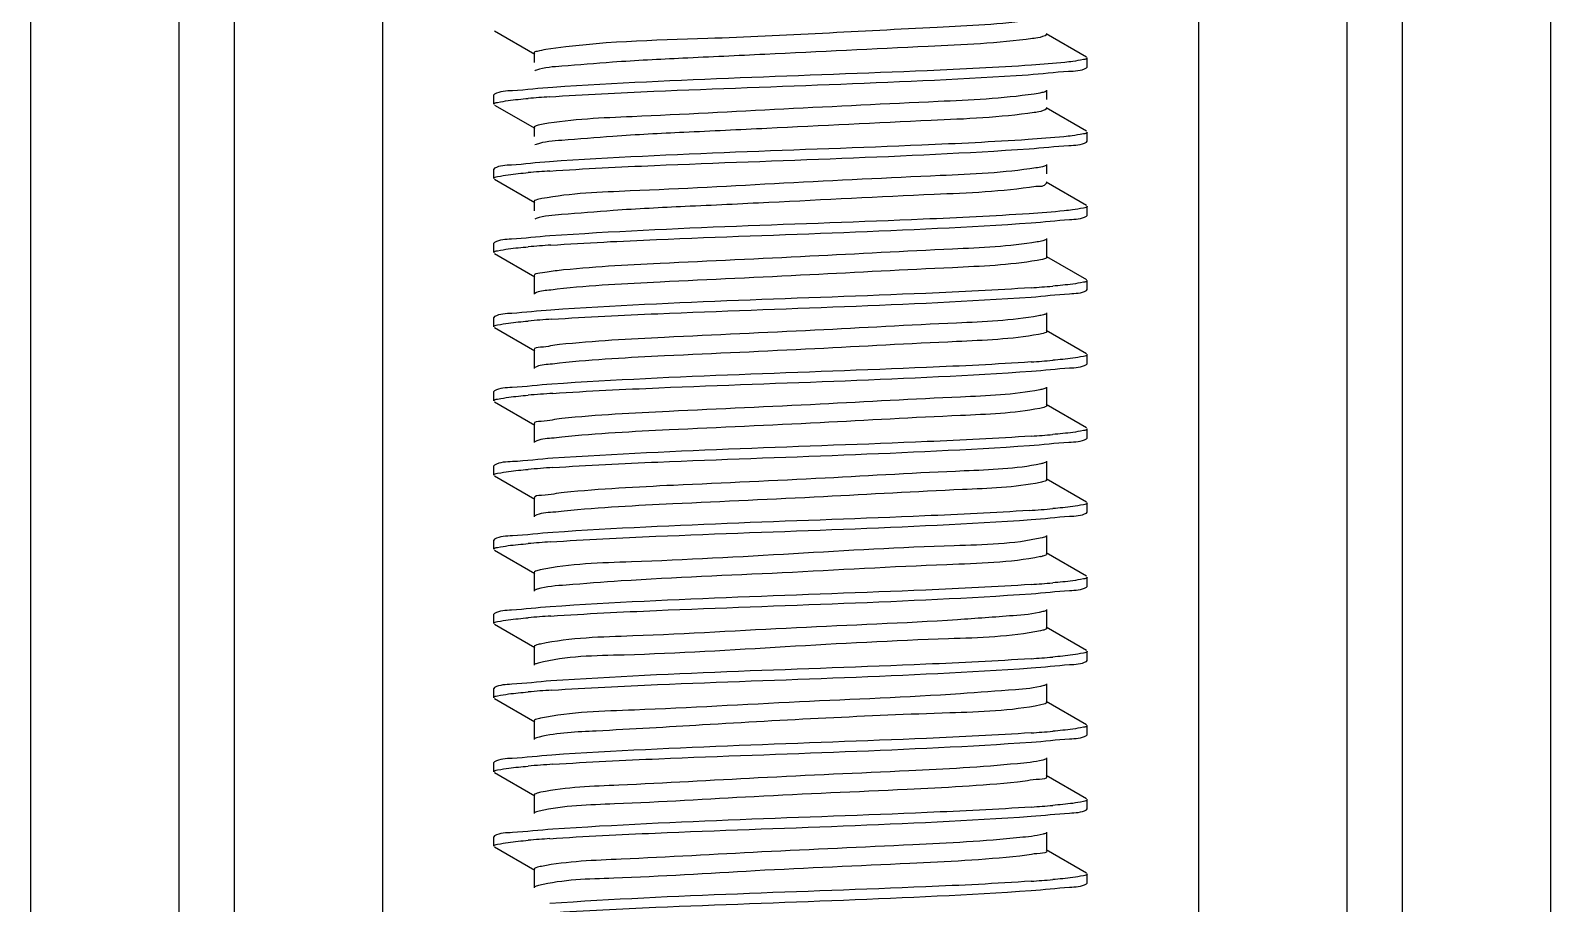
# Model space of a CAD drawing. Extents: x 1031190 to 1725648, y 733081 to 1571294.
# Drawn here: x 1139799.1 to 1140287.3, y 1212561.2 to 1212841.5 of the extents above; entities that cross this region are included whole.
import ezdxf

# ---------------------------------------------------------------- set-up
doc = ezdxf.new("R2010")
doc.units = 0
doc.header["$LTSCALE"] = 1000
doc.header["$MEASUREMENT"] = 0

msp = doc.modelspace()

# ---------------------------------------------------------------- linework, layer by layer
at = {"linetype": 'Continuous'}
for p, q in [((1139799.13, 1215988.29), (1139799.13, 1211247.26)), ((1139846.75, 1215988.29), (1139846.75, 1211247.26)), ((1139864.61, 1215988.29), (1139864.61, 1211247.26)), ((1139912.24, 1215988.29), (1139912.24, 1211247.26)), ((1140174.18, 1215988.29), (1140174.18, 1211247.26)), ((1140221.81, 1215988.29), (1140221.81, 1211247.26)), ((1140239.66, 1215988.29), (1140239.66, 1211247.26)), ((1140287.29, 1215988.29), (1140287.29, 1211247.26)), ((1139948.18, 1212841.32), (1139961.11, 1212833.84)), ((1140138.24, 1212832.92), (1140125.31, 1212840.4)), ((1139960.85, 1212834.14), (1139960.85, 1212831.17)), ((1140138.46, 1212829.68), (1140138.46, 1212832.65)), ((1140138.46, 1212829.68), (1140138.46, 1212832.65)), ((1139961.22, 1212828.55), (1139961.11, 1212828.49)), ((1139961.63, 1212828.71), (1139961.22, 1212828.55)), ((1140138.24, 1212829.42), (1140138.46, 1212829.68)), ((1139948.18, 1212821.01), (1139947.96, 1212820.75)), ((1139947.96, 1212817.77), (1139947.96, 1212820.75)), ((1139947.96, 1212817.77), (1139947.96, 1212820.75)), ((1140125.57, 1212819.27), (1140125.57, 1212822.24)), ((1139948.18, 1212817.51), (1139961.11, 1212810.03)), ((1140138.24, 1212809.1), (1140125.31, 1212816.59)), ((1139960.85, 1212810.33), (1139960.85, 1212807.35)), ((1140138.24, 1212805.6), (1140138.46, 1212805.87)), ((1140138.46, 1212805.87), (1140138.46, 1212808.84)), ((1140138.46, 1212805.87), (1140138.46, 1212808.84)), ((1139961.58, 1212804.88), (1139961.11, 1212804.68)), ((1139948.18, 1212797.2), (1139947.96, 1212796.94)), ((1139947.96, 1212793.96), (1139947.96, 1212796.94)), ((1139947.96, 1212793.96), (1139947.96, 1212796.94)), ((1140125.57, 1212795.46), (1140125.57, 1212798.42)), ((1139948.18, 1212793.7), (1139961.11, 1212786.22)), ((1140138.24, 1212785.29), (1140125.31, 1212792.77)), ((1139960.85, 1212786.52), (1139960.85, 1212783.51)), ((1139961.53, 1212781.05), (1139961.11, 1212780.87)), ((1140138.24, 1212781.79), (1140138.46, 1212782.05)), ((1140138.46, 1212782.05), (1140138.46, 1212785.03)), ((1140138.46, 1212782.05), (1140138.46, 1212785.03)), ((1139948.18, 1212773.38), (1139947.96, 1212773.12)), ((1139947.96, 1212770.15), (1139947.96, 1212773.12)), ((1139947.96, 1212770.15), (1139947.96, 1212773.12)), ((1140125.57, 1212768.66), (1140125.57, 1212774.61)), ((1139948.18, 1212769.89), (1139961.11, 1212762.4)), ((1140125.37, 1212768.92), (1140138.22, 1212761.48)), ((1139960.85, 1212762.7), (1139960.85, 1212756.75)), ((1140138.24, 1212757.98), (1140138.46, 1212758.24)), ((1140138.46, 1212758.24), (1140138.46, 1212761.22)), ((1140138.46, 1212758.24), (1140138.46, 1212761.22)), ((1139948.18, 1212749.57), (1139947.96, 1212749.31)), ((1139947.96, 1212746.33), (1139947.96, 1212749.31)), ((1139947.96, 1212746.33), (1139947.96, 1212749.31)), ((1140125.57, 1212744.85), (1140125.57, 1212750.8)), ((1139948.18, 1212746.07), (1139961.11, 1212738.59)), ((1140138.24, 1212737.66), (1140125.31, 1212745.15)), ((1139960.85, 1212738.89), (1139960.85, 1212732.94)), ((1140138.46, 1212734.43), (1140138.46, 1212737.4)), ((1140138.46, 1212734.43), (1140138.46, 1212737.4)), ((1140138.24, 1212734.17), (1140138.46, 1212734.43)), ((1139948.18, 1212725.76), (1139947.96, 1212725.5)), ((1139947.96, 1212722.52), (1139947.96, 1212725.5)), ((1139947.96, 1212722.52), (1139947.96, 1212725.5)), ((1140125.57, 1212721.03), (1140125.57, 1212726.99)), ((1139948.18, 1212722.26), (1139961.11, 1212714.78)), ((1140138.24, 1212713.85), (1140125.31, 1212721.33)), ((1139960.85, 1212715.08), (1139960.85, 1212709.13)), ((1140138.46, 1212710.61), (1140138.46, 1212713.59)), ((1140138.46, 1212710.61), (1140138.46, 1212713.59)), ((1140138.24, 1212710.35), (1140138.46, 1212710.61)), ((1140125.57, 1212697.22), (1140125.57, 1212703.17)), ((1139948.18, 1212701.95), (1139947.96, 1212701.68)), ((1139947.96, 1212698.71), (1139947.96, 1212701.68)), ((1139947.96, 1212698.71), (1139947.96, 1212701.68)), ((1139948.18, 1212698.45), (1139961.11, 1212690.97)), ((1140138.24, 1212690.04), (1140125.31, 1212697.52)), ((1139960.85, 1212691.27), (1139960.85, 1212685.31)), ((1140138.46, 1212686.8), (1140138.46, 1212689.78)), ((1140138.46, 1212686.8), (1140138.46, 1212689.78)), ((1140138.24, 1212686.54), (1140138.46, 1212686.8)), ((1140125.57, 1212673.41), (1140125.57, 1212679.36)), ((1139948.18, 1212678.13), (1139947.96, 1212677.87)), ((1139947.96, 1212674.9), (1139947.96, 1212677.87)), ((1139947.96, 1212674.9), (1139947.96, 1212677.87)), ((1139948.18, 1212674.63), (1139961.11, 1212667.15)), ((1140138.24, 1212666.23), (1140125.31, 1212673.71)), ((1139960.85, 1212667.45), (1139960.85, 1212661.5)), ((1140138.46, 1212662.99), (1140138.46, 1212665.97)), ((1140138.46, 1212662.99), (1140138.46, 1212665.97)), ((1140138.24, 1212662.73), (1140138.46, 1212662.99)), ((1139948.18, 1212654.32), (1139947.96, 1212654.06)), ((1139947.96, 1212651.08), (1139947.96, 1212654.06)), ((1139947.96, 1212651.08), (1139947.96, 1212654.06)), ((1140125.57, 1212649.59), (1140125.57, 1212655.55)), ((1139948.18, 1212650.82), (1139961.11, 1212643.34)), ((1140138.24, 1212642.41), (1140125.31, 1212649.9)), ((1140124.28, 1212648.92), (1140123.54, 1212648.75)), ((1139960.85, 1212643.64), (1139960.85, 1212637.69)), ((1140138.46, 1212639.18), (1140138.46, 1212642.15)), ((1140138.46, 1212639.18), (1140138.46, 1212642.15)), ((1140138.24, 1212638.92), (1140138.46, 1212639.18)), ((1139948.18, 1212630.51), (1139947.96, 1212630.25)), ((1139947.96, 1212627.27), (1139947.96, 1212630.25)), ((1139947.96, 1212627.27), (1139947.96, 1212630.25)), ((1140125.57, 1212625.78), (1140125.57, 1212631.73)), ((1139948.18, 1212627.01), (1139961.11, 1212619.53)), ((1140124.56, 1212625.19), (1140123.57, 1212624.94)), ((1140138.24, 1212618.6), (1140125.31, 1212626.08)), ((1139960.85, 1212619.83), (1139960.85, 1212613.87)), ((1140138.24, 1212615.1), (1140138.46, 1212615.36)), ((1140138.46, 1212615.36), (1140138.46, 1212618.34)), ((1140138.46, 1212615.36), (1140138.46, 1212618.34)), ((1139948.18, 1212606.69), (1139947.96, 1212606.43)), ((1139947.96, 1212603.46), (1139947.96, 1212606.43)), ((1139947.96, 1212603.46), (1139947.96, 1212606.43)), ((1140125.57, 1212601.97), (1140125.57, 1212607.92)), ((1139948.18, 1212603.2), (1139961.11, 1212595.71)), ((1140138.24, 1212594.79), (1140125.31, 1212602.27)), ((1139960.85, 1212596.02), (1139960.85, 1212590.06)), ((1140138.24, 1212591.29), (1140138.46, 1212591.55)), ((1140138.46, 1212591.55), (1140138.46, 1212594.53)), ((1140138.46, 1212591.55), (1140138.46, 1212594.53)), ((1139948.18, 1212582.88), (1139947.96, 1212582.62)), ((1139947.96, 1212579.64), (1139947.96, 1212582.62)), ((1139947.96, 1212579.64), (1139947.96, 1212582.62)), ((1140125.57, 1212578.16), (1140125.57, 1212584.11)), ((1139948.18, 1212579.38), (1139961.11, 1212571.9)), ((1140138.24, 1212570.97), (1140125.31, 1212578.46)), ((1139960.85, 1212572.2), (1139960.85, 1212566.25)), ((1140138.24, 1212567.48), (1140138.46, 1212567.74)), ((1140138.46, 1212567.74), (1140138.46, 1212570.71)), ((1140138.46, 1212567.74), (1140138.46, 1212570.71))]:
    msp.add_line(p, q, dxfattribs=at)
for centre, radius, start, end in [((1139993.14, 1212413.61), 407.44, 93.8464, 94.8037), ((1139993.27, 1212388.11), 409.13, 93.8351, 94.8035), ((1139993.75, 1212358.37), 415.08, 93.7926, 94.8061), ((1140093.07, 1213167.97), 410.04, 273.8292, 274.8033), ((1139994.14, 1212329.59), 420.06, 93.7603, 94.8057), ((1140093.13, 1213143.39), 409.27, 273.8342, 274.8034), ((1139994.59, 1212300.16), 425.69, 93.7255, 94.8043), ((1140093.26, 1213117.93), 407.62, 273.8451, 274.8038), ((1139994.51, 1212277.37), 424.66, 93.7318, 94.8044), ((1140092.41, 1213104.79), 418.32, 273.7704, 274.8067), ((1139993.45, 1212266.92), 411.26, 93.8184, 94.8057), ((1140119.89, 1212690.09), 17.9, 281.5616, 283.1978), ((1140093.07, 1213072.71), 410.03, 273.8292, 274.8033), ((1139993.74, 1212239.45), 414.93, 93.7936, 94.8061), ((1140093.07, 1213048.92), 410.05, 273.8291, 274.8033), ((1139994.13, 1212210.71), 419.88, 93.7615, 94.8057), ((1140093.13, 1213024.38), 409.32, 273.8339, 274.8034), ((1139994.57, 1212181.29), 425.5, 93.7266, 94.8043), ((1140093.26, 1212998.93), 407.68, 273.8448, 274.8037), ((1139993.26, 1212174.04), 408.89, 93.8354, 94.8048), ((1140093.13, 1212976.73), 409.29, 273.8341, 274.8034)]:
    msp.add_arc(centre, radius, start, end, dxfattribs=at)
for points, knots in [([(1140120.92, 1212844.77), (1140110.77, 1212843.36), (1140075.91, 1212841.81), (1140023.92, 1212838.67), (1139981.81, 1212837.93), (1139964.65, 1212835.3)], [0, 0, 0, 0, 0.196293, 0.667285, 1, 1, 1, 1]), ([(1140125.31, 1212840.4), (1140125.98, 1212840.01), (1140122.69, 1212838.92), (1140121.72, 1212838.93), (1140120.92, 1212838.82)], [0, 0, 0, 0, 0.48462, 1, 1, 1, 1]), ([(1139964.65, 1212835.3), (1139963.69, 1212835.15), (1139962.69, 1212834.9), (1139960.85, 1212834.52), (1139960.85, 1212834.14)], [0, 0, 0, 0, 0.721664, 1, 1, 1, 1]), ([(1140120.92, 1212838.82), (1140109.82, 1212837.28), (1140081.09, 1212836.06), (1140043.67, 1212834.17), (1140009.9, 1212832.57), (1139988.13, 1212831.51), (1139972.54, 1212830.13), (1139964.25, 1212829.59), (1139961.63, 1212828.71)], [0, 0, 0, 0, 0.210475, 0.53923, 0.704492, 0.84595, 0.948117, 1, 1, 1, 1]), ([(1140120.6, 1212830.3), (1140109.45, 1212829.54), (1140058.23, 1212827.06), (1140006.95, 1212825.84), (1139966.94, 1212823.18)], [0, 0, 0, 0, 0.21791, 1, 1, 1, 1]), ([(1140133.9, 1212831.48), (1140133.05, 1212831.37), (1140128.63, 1212830.87), (1140124.19, 1212830.54), (1140120.6, 1212830.3)], [0, 0, 0, 0, 0.191746, 1, 1, 1, 1]), ([(1140138.46, 1212832.65), (1140138.46, 1212832.22), (1140136.19, 1212831.94), (1140135.04, 1212831.63), (1140133.9, 1212831.48)], [0, 0, 0, 0, 0.271633, 1, 1, 1, 1]), ([(1139965.81, 1212820.13), (1139976.96, 1212820.89), (1140028.18, 1212823.36), (1140079.46, 1212824.59), (1140119.48, 1212827.24)], [0, 0, 0, 0, 0.217894, 1, 1, 1, 1]), ([(1140119.48, 1212827.24), (1140123.83, 1212827.53), (1140129.91, 1212828.38), (1140136.55, 1212828.45), (1140138.23, 1212829.42)], [0, 0, 0, 0, 0.691292, 1, 1, 1, 1]), ([(1139966.94, 1212823.18), (1139962.59, 1212822.89), (1139956.51, 1212822.05), (1139949.87, 1212821.98), (1139948.19, 1212821.01)], [0, 0, 0, 0, 0.691306, 1, 1, 1, 1]), ([(1140121.45, 1212821.03), (1140111.26, 1212819.53), (1140084.38, 1212818.36), (1140041.35, 1212816.24), (1139999.09, 1212813.95), (1139973.18, 1212812.99), (1139963.75, 1212811.34)], [0, 0, 0, 0, 0.195608, 0.509578, 0.818222, 1, 1, 1, 1]), ([(1140125.31, 1212821.94), (1140124.9, 1212821.7), (1140123.58, 1212821.39), (1140122.29, 1212821.16), (1140121.45, 1212821.03)], [0, 0, 0, 0, 0.360492, 1, 1, 1, 1]), ([(1139947.96, 1212817.77), (1139947.96, 1212818.2), (1139950.23, 1212818.49), (1139951.37, 1212818.8), (1139952.52, 1212818.95)], [0, 0, 0, 0, 0.271635, 1, 1, 1, 1]), ([(1140121.45, 1212815.08), (1140110.51, 1212813.47), (1140081.8, 1212812.32), (1140044.32, 1212810.38), (1140010.26, 1212808.77), (1139988.25, 1212807.71), (1139972.54, 1212806.3), (1139964.18, 1212805.78), (1139961.58, 1212804.88)], [0, 0, 0, 0, 0.207037, 0.536641, 0.703085, 0.845616, 0.94834, 1, 1, 1, 1]), ([(1140125.31, 1212816.59), (1140125.9, 1212816.25), (1140123.05, 1212815.16), (1140122.17, 1212815.19), (1140121.45, 1212815.08)], [0, 0, 0, 0, 0.481431, 1, 1, 1, 1]), ([(1139963.75, 1212811.34), (1139963.02, 1212811.21), (1139962.21, 1212811.02), (1139960.85, 1212810.63), (1139960.85, 1212810.33)], [0, 0, 0, 0, 0.715451, 1, 1, 1, 1]), ([(1140119.48, 1212806.41), (1140108.14, 1212805.65), (1140056.92, 1212803.2), (1140005.63, 1212802.01), (1139965.81, 1212799.29)], [0, 0, 0, 0, 0.221664, 1, 1, 1, 1]), ([(1140133.71, 1212807.64), (1140132.81, 1212807.53), (1140128.08, 1212807), (1140123.33, 1212806.66), (1140119.48, 1212806.41)], [0, 0, 0, 0, 0.191058, 1, 1, 1, 1]), ([(1140119.81, 1212803.45), (1140124.08, 1212803.74), (1140130.05, 1212804.57), (1140136.57, 1212804.65), (1140138.23, 1212805.6)], [0, 0, 0, 0, 0.690982, 1, 1, 1, 1]), ([(1140138.46, 1212808.84), (1140138.46, 1212808.4), (1140136.09, 1212808.12), (1140134.9, 1212807.79), (1140133.71, 1212807.64)], [0, 0, 0, 0, 0.270968, 1, 1, 1, 1]), ([(1139965.91, 1212796.32), (1139977.1, 1212797.09), (1140028.4, 1212799.56), (1140079.77, 1212800.77), (1140119.81, 1212803.45)], [0, 0, 0, 0, 0.218459, 1, 1, 1, 1]), ([(1139965.81, 1212799.29), (1139961.73, 1212799.02), (1139956.01, 1212798.22), (1139949.78, 1212798.11), (1139948.19, 1212797.2)], [0, 0, 0, 0, 0.690172, 1, 1, 1, 1]), ([(1140121.95, 1212797.3), (1140111.83, 1212795.71), (1140084.78, 1212794.6), (1140041.38, 1212792.44), (1139998.78, 1212790.06), (1139972.68, 1212789.21), (1139963.34, 1212787.45)], [0, 0, 0, 0, 0.193342, 0.50965, 0.820575, 1, 1, 1, 1]), ([(1140125.31, 1212798.12), (1140124.94, 1212797.91), (1140123.8, 1212797.62), (1140122.67, 1212797.41), (1140121.95, 1212797.3)], [0, 0, 0, 0, 0.365978, 1, 1, 1, 1]), ([(1139947.96, 1212793.96), (1139947.96, 1212794.39), (1139950.24, 1212794.68), (1139951.39, 1212794.99), (1139952.55, 1212795.14)], [0, 0, 0, 0, 0.271546, 1, 1, 1, 1]), ([(1140121.95, 1212791.34), (1140111.18, 1212789.65), (1140082.5, 1212788.58), (1140044.98, 1212786.59), (1140010.64, 1212784.97), (1139988.39, 1212783.92), (1139972.56, 1212782.48), (1139964.13, 1212781.98), (1139961.53, 1212781.05)], [0, 0, 0, 0, 0.203475, 0.533865, 0.701503, 0.845145, 0.948486, 1, 1, 1, 1]), ([(1140125.31, 1212792.77), (1140125.53, 1212792.65), (1140124.36, 1212790.86), (1140123.01, 1212791.51), (1140121.95, 1212791.34)], [0, 0, 0, 0, 0.189692, 1, 1, 1, 1]), ([(1139963.34, 1212787.45), (1139962.71, 1212787.33), (1139962, 1212787.17), (1139960.85, 1212786.78), (1139960.85, 1212786.52)], [0, 0, 0, 0, 0.711587, 1, 1, 1, 1]), ([(1140119.81, 1212782.62), (1140108.5, 1212781.86), (1140057.2, 1212779.4), (1140005.83, 1212778.21), (1139965.91, 1212775.49)], [0, 0, 0, 0, 0.220809, 1, 1, 1, 1]), ([(1140133.79, 1212783.84), (1140132.91, 1212783.72), (1140128.26, 1212783.21), (1140123.59, 1212782.87), (1140119.81, 1212782.62)], [0, 0, 0, 0, 0.191038, 1, 1, 1, 1]), ([(1140120.46, 1212779.68), (1140124.57, 1212779.96), (1140130.34, 1212780.76), (1140136.63, 1212780.87), (1140138.23, 1212781.79)], [0, 0, 0, 0, 0.690315, 1, 1, 1, 1]), ([(1140138.46, 1212785.03), (1140138.46, 1212784.59), (1140136.14, 1212784.31), (1140134.96, 1212783.99), (1140133.79, 1212783.84)], [0, 0, 0, 0, 0.271231, 1, 1, 1, 1]), ([(1139966.29, 1212772.54), (1139977.59, 1212773.3), (1140028.97, 1212775.77), (1140080.42, 1212776.96), (1140120.46, 1212779.68)], [0, 0, 0, 0, 0.220033, 1, 1, 1, 1]), ([(1139947.96, 1212770.15), (1139947.96, 1212770.58), (1139950.25, 1212770.87), (1139951.41, 1212771.18), (1139952.57, 1212771.33)], [0, 0, 0, 0, 0.271439, 1, 1, 1, 1]), ([(1139965.91, 1212775.49), (1139961.81, 1212775.21), (1139956.05, 1212774.41), (1139949.79, 1212774.3), (1139948.19, 1212773.38)], [0, 0, 0, 0, 0.690276, 1, 1, 1, 1]), ([(1140122.42, 1212773.56), (1140113.47, 1212772.05), (1140089.02, 1212771.03), (1140048.69, 1212768.84), (1140006.34, 1212766.91), (1139979.26, 1212765.54), (1139968.29, 1212764.33)], [0, 0, 0, 0, 0.176416, 0.473758, 0.785535, 1, 1, 1, 1]), ([(1140125.3, 1212774.31), (1140124.98, 1212774.12), (1140124.01, 1212773.86), (1140123.04, 1212773.66), (1140122.42, 1212773.56)], [0, 0, 0, 0, 0.372348, 1, 1, 1, 1]), ([(1140122.42, 1212767.61), (1140113.47, 1212766.1), (1140089.02, 1212765.08), (1140048.69, 1212762.88), (1140006.34, 1212760.96), (1139979.26, 1212759.59), (1139968.29, 1212758.38)], [0, 0, 0, 0, 0.176416, 0.473758, 0.785535, 1, 1, 1, 1]), ([(1140125.57, 1212768.66), (1140125.56, 1212768.34), (1140124.08, 1212767.95), (1140123.21, 1212767.74), (1140122.42, 1212767.61)], [0, 0, 0, 0, 0.283117, 1, 1, 1, 1]), ([(1139968.29, 1212764.33), (1139966.43, 1212764.12), (1139964.64, 1212763.58), (1139960.84, 1212763.39), (1139960.85, 1212762.7)], [0, 0, 0, 0, 0.732536, 1, 1, 1, 1]), ([(1139968.29, 1212758.38), (1139967.39, 1212758.28), (1139965.01, 1212757.92), (1139962.43, 1212757.82), (1139961.11, 1212757.05)], [0, 0, 0, 0, 0.371201, 1, 1, 1, 1]), ([(1140120.46, 1212758.85), (1140109.22, 1212758.08), (1140057.83, 1212755.61), (1140006.39, 1212754.4), (1139966.29, 1212751.7)], [0, 0, 0, 0, 0.218896, 1, 1, 1, 1]), ([(1140120.5, 1212755.87), (1140124.61, 1212756.15), (1140130.36, 1212756.95), (1140136.63, 1212757.06), (1140138.23, 1212757.98)], [0, 0, 0, 0, 0.690269, 1, 1, 1, 1]), ([(1140138.46, 1212761.22), (1140138.46, 1212760.78), (1140136.17, 1212760.5), (1140135.01, 1212760.18), (1140133.86, 1212760.03)], [0, 0, 0, 0, 0.271491, 1, 1, 1, 1]), ([(1139966.29, 1212751.7), (1139962.1, 1212751.42), (1139956.23, 1212750.6), (1139949.82, 1212750.51), (1139948.19, 1212749.57)], [0, 0, 0, 0, 0.690689, 1, 1, 1, 1]), ([(1139966.6, 1212748.74), (1139977.91, 1212749.5), (1140029.21, 1212751.96), (1140080.57, 1212753.16), (1140120.5, 1212755.87)], [0, 0, 0, 0, 0.220774, 1, 1, 1, 1]), ([(1139947.96, 1212746.33), (1139947.96, 1212746.77), (1139950.28, 1212747.05), (1139951.46, 1212747.37), (1139952.63, 1212747.53)], [0, 0, 0, 0, 0.271222, 1, 1, 1, 1]), ([(1140122.86, 1212749.82), (1140114.19, 1212748.26), (1140090.13, 1212747.32), (1140050.15, 1212745.07), (1140007.6, 1212743.18), (1139980.21, 1212741.78), (1139968.99, 1212740.59)], [0, 0, 0, 0, 0.171322, 0.466729, 0.780436, 1, 1, 1, 1]), ([(1140125.31, 1212750.5), (1140125.03, 1212750.34), (1140124.2, 1212750.09), (1140123.38, 1212749.92), (1140122.86, 1212749.82)], [0, 0, 0, 0, 0.378906, 1, 1, 1, 1]), ([(1140122.86, 1212743.87), (1140114.19, 1212742.3), (1140090.13, 1212741.37), (1140050.15, 1212739.11), (1140007.6, 1212737.22), (1139980.21, 1212735.83), (1139968.99, 1212734.64)], [0, 0, 0, 0, 0.171322, 0.466729, 0.780436, 1, 1, 1, 1]), ([(1140125.57, 1212744.85), (1140125.57, 1212744.57), (1140124.31, 1212744.17), (1140123.54, 1212743.99), (1140122.86, 1212743.87)], [0, 0, 0, 0, 0.286608, 1, 1, 1, 1]), ([(1139968.99, 1212740.59), (1139966.96, 1212740.38), (1139965.02, 1212739.77), (1139960.84, 1212739.64), (1139960.85, 1212738.89)], [0, 0, 0, 0, 0.7335, 1, 1, 1, 1]), ([(1140138.46, 1212737.4), (1140138.46, 1212736.97), (1140136.18, 1212736.69), (1140135.02, 1212736.37), (1140133.87, 1212736.22)], [0, 0, 0, 0, 0.271533, 1, 1, 1, 1]), ([(1139968.99, 1212734.64), (1139968, 1212734.53), (1139965.39, 1212734.15), (1139962.56, 1212734.08), (1139961.11, 1212733.24)], [0, 0, 0, 0, 0.373307, 1, 1, 1, 1]), ([(1140120.5, 1212735.04), (1140109.31, 1212734.28), (1140058, 1212731.8), (1140006.64, 1212730.59), (1139966.6, 1212727.91)], [0, 0, 0, 0, 0.218489, 1, 1, 1, 1]), ([(1140120.6, 1212732.07), (1140124.68, 1212732.35), (1140130.4, 1212733.14), (1140136.64, 1212733.25), (1140138.23, 1212734.17)], [0, 0, 0, 0, 0.690169, 1, 1, 1, 1]), ([(1139966.6, 1212727.91), (1139962.33, 1212727.62), (1139956.36, 1212726.8), (1139949.84, 1212726.71), (1139948.19, 1212725.76)], [0, 0, 0, 0, 0.690984, 1, 1, 1, 1]), ([(1139966.93, 1212724.95), (1139978.27, 1212725.71), (1140029.49, 1212728.16), (1140080.78, 1212729.35), (1140120.6, 1212732.07)], [0, 0, 0, 0, 0.221632, 1, 1, 1, 1]), ([(1139947.96, 1212722.52), (1139947.96, 1212722.97), (1139950.33, 1212723.24), (1139951.52, 1212723.57), (1139952.71, 1212723.72)], [0, 0, 0, 0, 0.270951, 1, 1, 1, 1]), ([(1140123.26, 1212726.09), (1140114.9, 1212724.45), (1140091.22, 1212723.62), (1140051.6, 1212721.29), (1140008.87, 1212719.44), (1139981.19, 1212718.02), (1139969.73, 1212716.86)], [0, 0, 0, 0, 0.16621, 0.459673, 0.775317, 1, 1, 1, 1]), ([(1140125.31, 1212726.68), (1140125.07, 1212726.55), (1140124.38, 1212726.33), (1140123.69, 1212726.17), (1140123.26, 1212726.09)], [0, 0, 0, 0, 0.386574, 1, 1, 1, 1]), ([(1140123.26, 1212720.13), (1140114.9, 1212718.5), (1140091.22, 1212717.67), (1140051.6, 1212715.34), (1140008.87, 1212713.48), (1139981.19, 1212712.07), (1139969.73, 1212710.9)], [0, 0, 0, 0, 0.16621, 0.459673, 0.775317, 1, 1, 1, 1]), ([(1140125.57, 1212721.03), (1140125.57, 1212720.79), (1140124.52, 1212720.4), (1140123.85, 1212720.25), (1140123.26, 1212720.13)], [0, 0, 0, 0, 0.29131, 1, 1, 1, 1]), ([(1139969.73, 1212716.86), (1139967.51, 1212716.63), (1139965.42, 1212715.96), (1139960.85, 1212715.89), (1139960.85, 1212715.08)], [0, 0, 0, 0, 0.734301, 1, 1, 1, 1]), ([(1140138.46, 1212713.59), (1140138.46, 1212713.16), (1140136.19, 1212712.87), (1140135.04, 1212712.56), (1140133.9, 1212712.41)], [0, 0, 0, 0, 0.271629, 1, 1, 1, 1]), ([(1139969.73, 1212710.9), (1139968.64, 1212710.79), (1139965.79, 1212710.38), (1139962.68, 1212710.34), (1139961.11, 1212709.43)], [0, 0, 0, 0, 0.375224, 1, 1, 1, 1]), ([(1139966.87, 1212701.14), (1139978.12, 1212701.89), (1140029.14, 1212704.33), (1140080.21, 1212705.54), (1140119.92, 1212708.21)], [0, 0, 0, 0, 0.220785, 1, 1, 1, 1]), ([(1140120.6, 1212711.23), (1140109.45, 1212710.47), (1140058.23, 1212708), (1140006.94, 1212706.78), (1139966.93, 1212704.12)], [0, 0, 0, 0, 0.217929, 1, 1, 1, 1]), ([(1140119.92, 1212708.21), (1140124.16, 1212708.49), (1140130.1, 1212709.32), (1140136.58, 1212709.41), (1140138.23, 1212710.35)], [0, 0, 0, 0, 0.690884, 1, 1, 1, 1]), ([(1139966.93, 1212704.12), (1139962.59, 1212703.83), (1139956.51, 1212702.99), (1139949.87, 1212702.91), (1139948.19, 1212701.95)], [0, 0, 0, 0, 0.691296, 1, 1, 1, 1]), ([(1140125.31, 1212702.87), (1140125.11, 1212702.76), (1140124.55, 1212702.56), (1140123.98, 1212702.42), (1140123.64, 1212702.35)], [0, 0, 0, 0, 0.395232, 1, 1, 1, 1]), ([(1139947.96, 1212698.71), (1139947.96, 1212699.15), (1139950.32, 1212699.43), (1139951.51, 1212699.76), (1139952.7, 1212699.91)], [0, 0, 0, 0, 0.270992, 1, 1, 1, 1]), ([(1140123.64, 1212702.35), (1140115.58, 1212700.63), (1140092.28, 1212699.93), (1140053.06, 1212697.52), (1140010.16, 1212695.7), (1139982.19, 1212694.27), (1139970.49, 1212693.12)], [0, 0, 0, 0, 0.161077, 0.452585, 0.770175, 1, 1, 1, 1]), ([(1139970.49, 1212693.12), (1139968.08, 1212692.88), (1139965.83, 1212692.14), (1139960.85, 1212692.14), (1139960.85, 1212691.27)], [0, 0, 0, 0, 0.734958, 1, 1, 1, 1]), ([(1140123.39, 1212696.35), (1140115.2, 1212694.7), (1140091.83, 1212693.91), (1140052.59, 1212691.56), (1140009.9, 1212689.73), (1139982.11, 1212688.3), (1139970.49, 1212687.17)], [0, 0, 0, 0, 0.163685, 0.455244, 0.771393, 1, 1, 1, 1]), ([(1140125.57, 1212697.22), (1140125.57, 1212696.99), (1140124.59, 1212696.6), (1140123.94, 1212696.46), (1140123.39, 1212696.35)], [0, 0, 0, 0, 0.292957, 1, 1, 1, 1]), ([(1140138.46, 1212689.78), (1140138.46, 1212689.34), (1140136.15, 1212689.06), (1140134.99, 1212688.74), (1140133.83, 1212688.59)], [0, 0, 0, 0, 0.271348, 1, 1, 1, 1]), ([(1139970.49, 1212687.17), (1139969.3, 1212687.05), (1139966.2, 1212686.61), (1139962.82, 1212686.61), (1139961.11, 1212685.61)], [0, 0, 0, 0, 0.376966, 1, 1, 1, 1]), ([(1139966.06, 1212677.27), (1139977.34, 1212678.04), (1140028.81, 1212680.51), (1140080.33, 1212681.71), (1140120.46, 1212684.43)], [0, 0, 0, 0, 0.219478, 1, 1, 1, 1]), ([(1140119.92, 1212687.37), (1140108.73, 1212686.62), (1140057.71, 1212684.17), (1140006.64, 1212682.95), (1139966.87, 1212680.3)], [0, 0, 0, 0, 0.219586, 1, 1, 1, 1]), ([(1140120.46, 1212684.43), (1140124.57, 1212684.71), (1140130.34, 1212685.51), (1140136.63, 1212685.62), (1140138.23, 1212686.54)], [0, 0, 0, 0, 0.690315, 1, 1, 1, 1]), ([(1139966.87, 1212680.3), (1139962.54, 1212680.01), (1139956.48, 1212679.17), (1139949.87, 1212679.1), (1139948.19, 1212678.13)], [0, 0, 0, 0, 0.69124, 1, 1, 1, 1]), ([(1140123.98, 1212678.61), (1140114.8, 1212676.45), (1140087.89, 1212676.08), (1140044.06, 1212673.4), (1139999.79, 1212670.93), (1139972.44, 1212670.3), (1139962.85, 1212668.29)], [0, 0, 0, 0, 0.175128, 0.495203, 0.817983, 1, 1, 1, 1]), ([(1140125.3, 1212679.06), (1140125.14, 1212678.96), (1140124.7, 1212678.8), (1140124.25, 1212678.68), (1140123.98, 1212678.61)], [0, 0, 0, 0, 0.405131, 1, 1, 1, 1]), ([(1139947.96, 1212674.9), (1139947.96, 1212675.33), (1139950.23, 1212675.61), (1139951.38, 1212675.92), (1139952.53, 1212676.07)], [0, 0, 0, 0, 0.27158, 1, 1, 1, 1]), ([(1140123.48, 1212672.55), (1140113.64, 1212670.53), (1140085.75, 1212669.92), (1140040.99, 1212667.11), (1140000.09, 1212665.69), (1139973.98, 1212663.6), (1139964.9, 1212662.97), (1139961.91, 1212662.11)], [0, 0, 0, 0, 0.186078, 0.513276, 0.832943, 0.94246, 1, 1, 1, 1]), ([(1140125.56, 1212673.41), (1140125.56, 1212673.22), (1140124.89, 1212672.88), (1140124.38, 1212672.76), (1140123.98, 1212672.66)], [0, 0, 0, 0, 0.304522, 1, 1, 1, 1]), ([(1139962.85, 1212668.29), (1139962.34, 1212668.18), (1139961.74, 1212668.05), (1139960.85, 1212667.67), (1139960.85, 1212667.45)], [0, 0, 0, 0, 0.704943, 1, 1, 1, 1]), ([(1140138.46, 1212665.97), (1140138.46, 1212665.53), (1140136.17, 1212665.25), (1140135.01, 1212664.93), (1140133.86, 1212664.78)], [0, 0, 0, 0, 0.271492, 1, 1, 1, 1]), ([(1139961.91, 1212662.11), (1139961.75, 1212662.06), (1139961.48, 1212661.98), (1139961.22, 1212661.86), (1139961.11, 1212661.8)], [0, 0, 0, 0, 0.573549, 1, 1, 1, 1]), ([(1140120.46, 1212663.6), (1140109.19, 1212662.83), (1140057.73, 1212660.35), (1140006.2, 1212659.16), (1139966.06, 1212656.43)], [0, 0, 0, 0, 0.219133, 1, 1, 1, 1]), ([(1139966.29, 1212653.47), (1139977.58, 1212654.23), (1140028.97, 1212656.7), (1140080.42, 1212657.9), (1140120.45, 1212660.62)], [0, 0, 0, 0, 0.220011, 1, 1, 1, 1]), ([(1140120.45, 1212660.62), (1140124.57, 1212660.9), (1140130.34, 1212661.7), (1140136.63, 1212661.81), (1140138.23, 1212662.73)], [0, 0, 0, 0, 0.690316, 1, 1, 1, 1]), ([(1139966.06, 1212656.43), (1139961.92, 1212656.15), (1139956.12, 1212655.35), (1139949.8, 1212655.25), (1139948.19, 1212654.32)], [0, 0, 0, 0, 0.690447, 1, 1, 1, 1]), ([(1140124.28, 1212654.88), (1140121.17, 1212654.06), (1140111.92, 1212653.37), (1140085.6, 1212651.36), (1140044.77, 1212649.9), (1140000.27, 1212647.1), (1139972.61, 1212646.51), (1139962.89, 1212644.49)], [0, 0, 0, 0, 0.059799, 0.170734, 0.490641, 0.815855, 1, 1, 1, 1]), ([(1140125.31, 1212655.25), (1140125.18, 1212655.17), (1140124.84, 1212655.03), (1140124.49, 1212654.93), (1140124.28, 1212654.88)], [0, 0, 0, 0, 0.416277, 1, 1, 1, 1]), ([(1139947.96, 1212651.08), (1139947.96, 1212651.52), (1139950.25, 1212651.8), (1139951.41, 1212652.12), (1139952.57, 1212652.27)], [0, 0, 0, 0, 0.271445, 1, 1, 1, 1]), ([(1140125.57, 1212649.59), (1140125.57, 1212649.44), (1140125.04, 1212649.12), (1140124.61, 1212649.01), (1140124.28, 1212648.92)], [0, 0, 0, 0, 0.312927, 1, 1, 1, 1]), ([(1139962.89, 1212644.49), (1139962.37, 1212644.38), (1139961.76, 1212644.24), (1139960.85, 1212643.86), (1139960.85, 1212643.64)], [0, 0, 0, 0, 0.705397, 1, 1, 1, 1]), ([(1140123.54, 1212648.75), (1140113.84, 1212646.73), (1140086.26, 1212646.09), (1140041.73, 1212643.67), (1139997.97, 1212640.83), (1139971.15, 1212640.66), (1139962.19, 1212638.37)], [0, 0, 0, 0, 0.183701, 0.508444, 0.82842, 1, 1, 1, 1]), ([(1140120.45, 1212639.78), (1140109.22, 1212639.02), (1140057.83, 1212636.54), (1140006.38, 1212635.34), (1139966.29, 1212632.64)], [0, 0, 0, 0, 0.218907, 1, 1, 1, 1]), ([(1140138.46, 1212642.15), (1140138.46, 1212641.72), (1140136.17, 1212641.43), (1140135.01, 1212641.12), (1140133.86, 1212640.97)], [0, 0, 0, 0, 0.271491, 1, 1, 1, 1]), ([(1139962.19, 1212638.37), (1139961.97, 1212638.32), (1139961.61, 1212638.21), (1139961.25, 1212638.07), (1139961.11, 1212637.99)], [0, 0, 0, 0, 0.586059, 1, 1, 1, 1]), ([(1139966.58, 1212629.68), (1139977.9, 1212630.44), (1140029.2, 1212632.9), (1140080.57, 1212634.09), (1140120.5, 1212636.81)], [0, 0, 0, 0, 0.220746, 1, 1, 1, 1]), ([(1140120.5, 1212636.81), (1140124.6, 1212637.09), (1140130.36, 1212637.89), (1140136.63, 1212638), (1140138.23, 1212638.92)], [0, 0, 0, 0, 0.690272, 1, 1, 1, 1]), ([(1139966.29, 1212632.64), (1139962.09, 1212632.35), (1139956.22, 1212631.54), (1139949.82, 1212631.44), (1139948.19, 1212630.51)], [0, 0, 0, 0, 0.69068, 1, 1, 1, 1]), ([(1140124.56, 1212631.14), (1140121.61, 1212630.27), (1140112.57, 1212629.65), (1140086.52, 1212627.55), (1140045.59, 1212626.14), (1140000.78, 1212623.32), (1139972.83, 1212622.71), (1139962.96, 1212620.69)], [0, 0, 0, 0, 0.056967, 0.166117, 0.485703, 0.813401, 1, 1, 1, 1]), ([(1140125.31, 1212631.43), (1140125.21, 1212631.38), (1140124.96, 1212631.27), (1140124.71, 1212631.18), (1140124.56, 1212631.14)], [0, 0, 0, 0, 0.42914, 1, 1, 1, 1]), ([(1139947.96, 1212627.27), (1139947.96, 1212627.71), (1139950.28, 1212627.99), (1139951.46, 1212628.31), (1139952.63, 1212628.46)], [0, 0, 0, 0, 0.271231, 1, 1, 1, 1]), ([(1140123.57, 1212624.94), (1140114.01, 1212622.94), (1140077.52, 1212622.02), (1140030.01, 1212619.46), (1139986.14, 1212616.75), (1139968.49, 1212616.01), (1139962.51, 1212614.64)], [0, 0, 0, 0, 0.181624, 0.673933, 0.885992, 1, 1, 1, 1]), ([(1140125.57, 1212625.78), (1140125.57, 1212625.65), (1140125.17, 1212625.36), (1140124.82, 1212625.26), (1140124.56, 1212625.19)], [0, 0, 0, 0, 0.323936, 1, 1, 1, 1]), ([(1139962.96, 1212620.69), (1139962.42, 1212620.58), (1139961.79, 1212620.44), (1139960.85, 1212620.05), (1139960.85, 1212619.83)], [0, 0, 0, 0, 0.706204, 1, 1, 1, 1]), ([(1140120.5, 1212615.97), (1140109.3, 1212615.21), (1140058, 1212612.74), (1140006.63, 1212611.53), (1139966.58, 1212608.84)], [0, 0, 0, 0, 0.218507, 1, 1, 1, 1]), ([(1140120.6, 1212613), (1140124.68, 1212613.28), (1140130.4, 1212614.08), (1140136.64, 1212614.19), (1140138.23, 1212615.1)], [0, 0, 0, 0, 0.690172, 1, 1, 1, 1]), ([(1140138.46, 1212618.34), (1140138.46, 1212617.91), (1140136.18, 1212617.62), (1140135.02, 1212617.31), (1140133.87, 1212617.16)], [0, 0, 0, 0, 0.27153, 1, 1, 1, 1]), ([(1139962.51, 1212614.64), (1139962.22, 1212614.57), (1139961.75, 1212614.45), (1139961.28, 1212614.28), (1139961.11, 1212614.18)], [0, 0, 0, 0, 0.596978, 1, 1, 1, 1]), ([(1139966.92, 1212605.89), (1139978.26, 1212606.64), (1140029.48, 1212609.1), (1140080.77, 1212610.29), (1140120.6, 1212613)], [0, 0, 0, 0, 0.221603, 1, 1, 1, 1]), ([(1139966.58, 1212608.84), (1139962.32, 1212608.56), (1139956.35, 1212607.73), (1139949.84, 1212607.65), (1139948.19, 1212606.69)], [0, 0, 0, 0, 0.690974, 1, 1, 1, 1]), ([(1140116.08, 1212606.08), (1140104.49, 1212604.94), (1140076.72, 1212603.52), (1140034.02, 1212601.68), (1139994.7, 1212599.34), (1139971.27, 1212598.54), (1139963.04, 1212596.89)], [0, 0, 0, 0, 0.227856, 0.543944, 0.835881, 1, 1, 1, 1]), ([(1140125.31, 1212607.62), (1140124.98, 1212607.43), (1140121.92, 1212606.61), (1140118.81, 1212606.35), (1140116.08, 1212606.08)], [0, 0, 0, 0, 0.122489, 1, 1, 1, 1]), ([(1139947.96, 1212603.46), (1139947.96, 1212603.9), (1139950.33, 1212604.18), (1139951.52, 1212604.51), (1139952.71, 1212604.66)], [0, 0, 0, 0, 0.27096, 1, 1, 1, 1]), ([(1140125.57, 1212601.97), (1140125.57, 1212601.11), (1140120.67, 1212601.09), (1140118.45, 1212600.37), (1140116.08, 1212600.13)], [0, 0, 0, 0, 0.265163, 1, 1, 1, 1]), ([(1139963.04, 1212596.89), (1139962.49, 1212596.78), (1139961.84, 1212596.63), (1139960.85, 1212596.25), (1139960.85, 1212596.02)], [0, 0, 0, 0, 0.707279, 1, 1, 1, 1]), ([(1140116.08, 1212600.13), (1140104.31, 1212598.97), (1140076.13, 1212597.52), (1140032.95, 1212595.73), (1139993.69, 1212593.2), (1139970.42, 1212592.65), (1139962.51, 1212590.83)], [0, 0, 0, 0, 0.230632, 0.550008, 0.84183, 1, 1, 1, 1]), ([(1139962.51, 1212590.83), (1139962.23, 1212590.76), (1139961.75, 1212590.64), (1139961.28, 1212590.46), (1139961.11, 1212590.36)], [0, 0, 0, 0, 0.596953, 1, 1, 1, 1]), ([(1140120.6, 1212592.17), (1140109.44, 1212591.41), (1140058.22, 1212588.94), (1140006.93, 1212587.71), (1139966.92, 1212585.05)], [0, 0, 0, 0, 0.217948, 1, 1, 1, 1]), ([(1140120.5, 1212589.18), (1140124.6, 1212589.46), (1140130.36, 1212590.26), (1140136.63, 1212590.37), (1140138.23, 1212591.29)], [0, 0, 0, 0, 0.69027, 1, 1, 1, 1]), ([(1140138.46, 1212594.53), (1140138.46, 1212594.1), (1140136.19, 1212593.81), (1140135.04, 1212593.5), (1140133.9, 1212593.35)], [0, 0, 0, 0, 0.271626, 1, 1, 1, 1]), ([(1139965.91, 1212582.01), (1139977.19, 1212582.78), (1140028.72, 1212585.26), (1140080.31, 1212586.45), (1140120.5, 1212589.18)], [0, 0, 0, 0, 0.219156, 1, 1, 1, 1]), ([(1139947.96, 1212579.64), (1139947.96, 1212580.07), (1139950.22, 1212580.36), (1139951.37, 1212580.67), (1139952.52, 1212580.82)], [0, 0, 0, 0, 0.271632, 1, 1, 1, 1]), ([(1139966.92, 1212585.05), (1139962.58, 1212584.76), (1139956.5, 1212583.92), (1139949.87, 1212583.85), (1139948.19, 1212582.88)], [0, 0, 0, 0, 0.691286, 1, 1, 1, 1]), ([(1140116.84, 1212582.35), (1140105.43, 1212581.18), (1140077.8, 1212579.76), (1140035.11, 1212577.9), (1139995.42, 1212575.59), (1139971.66, 1212574.74), (1139963.23, 1212573.12)], [0, 0, 0, 0, 0.223654, 0.53891, 0.832763, 1, 1, 1, 1]), ([(1140125.31, 1212583.81), (1140125, 1212583.63), (1140122.19, 1212582.85), (1140119.34, 1212582.6), (1140116.84, 1212582.35)], [0, 0, 0, 0, 0.124444, 1, 1, 1, 1]), ([(1140116.84, 1212576.39), (1140105.11, 1212575.19), (1140076.76, 1212573.74), (1140033.22, 1212571.96), (1139993.63, 1212569.31), (1139970.15, 1212568.9), (1139962.3, 1212566.96)], [0, 0, 0, 0, 0.228548, 0.5497, 0.843389, 1, 1, 1, 1]), ([(1140125.57, 1212578.16), (1140125.57, 1212577.36), (1140121.08, 1212577.27), (1140119.02, 1212576.62), (1140116.84, 1212576.39)], [0, 0, 0, 0, 0.265626, 1, 1, 1, 1]), ([(1139963.23, 1212573.12), (1139962.63, 1212573), (1139961.94, 1212572.84), (1139960.85, 1212572.45), (1139960.85, 1212572.2)], [0, 0, 0, 0, 0.709708, 1, 1, 1, 1]), ([(1139962.3, 1212566.96), (1139962.06, 1212566.9), (1139961.65, 1212566.79), (1139961.26, 1212566.64), (1139961.11, 1212566.55)], [0, 0, 0, 0, 0.589537, 1, 1, 1, 1]), ([(1140120.5, 1212568.35), (1140109.22, 1212567.58), (1140057.69, 1212565.1), (1140006.09, 1212563.91), (1139965.91, 1212561.17)], [0, 0, 0, 0, 0.219182, 1, 1, 1, 1]), ([(1140120.46, 1212565.37), (1140124.57, 1212565.65), (1140130.34, 1212566.45), (1140136.63, 1212566.56), (1140138.23, 1212567.48)], [0, 0, 0, 0, 0.690315, 1, 1, 1, 1]), ([(1140138.46, 1212570.71), (1140138.46, 1212570.28), (1140136.18, 1212570), (1140135.02, 1212569.68), (1140133.87, 1212569.53)], [0, 0, 0, 0, 0.27153, 1, 1, 1, 1]), ([(1139966.05, 1212558.21), (1139977.33, 1212558.97), (1140028.8, 1212561.45), (1140080.33, 1212562.64), (1140120.46, 1212565.37)], [0, 0, 0, 0, 0.219464, 1, 1, 1, 1])]:
    msp.add_open_spline(points, degree=3, knots=knots, dxfattribs=at)
for points in [[(1139952.52, 1212818.95), (1139954.68, 1212819.23), (1139956.85, 1212819.43), (1139959.02, 1212819.62)], [(1139952.55, 1212795.14), (1139954.69, 1212795.42), (1139956.85, 1212795.62), (1139959.01, 1212795.8)], [(1139952.57, 1212771.33), (1139954.7, 1212771.61), (1139956.83, 1212771.8), (1139958.97, 1212771.99)], [(1140133.86, 1212760.03), (1140131.71, 1212759.76), (1140129.56, 1212759.56), (1140127.41, 1212759.37)], [(1139952.63, 1212747.53), (1139954.73, 1212747.8), (1139956.84, 1212747.99), (1139958.95, 1212748.17)], [(1140133.87, 1212736.22), (1140131.72, 1212735.94), (1140129.56, 1212735.74), (1140127.4, 1212735.56)], [(1139952.71, 1212723.72), (1139954.78, 1212723.99), (1139956.86, 1212724.18), (1139958.94, 1212724.36)], [(1140133.9, 1212712.41), (1140131.74, 1212712.13), (1140129.57, 1212711.93), (1140127.4, 1212711.75)], [(1139952.7, 1212699.91), (1139954.77, 1212700.17), (1139956.86, 1212700.37), (1139958.94, 1212700.55)], [(1140133.83, 1212688.59), (1140131.71, 1212688.32), (1140129.59, 1212688.12), (1140127.46, 1212687.94)], [(1139952.53, 1212676.07), (1139954.68, 1212676.35), (1139956.83, 1212676.55), (1139958.99, 1212676.74)], [(1140133.86, 1212664.78), (1140131.71, 1212664.5), (1140129.56, 1212664.3), (1140127.41, 1212664.12)], [(1139952.57, 1212652.27), (1139954.69, 1212652.54), (1139956.83, 1212652.74), (1139958.97, 1212652.92)], [(1140133.86, 1212640.97), (1140131.71, 1212640.69), (1140129.56, 1212640.49), (1140127.41, 1212640.31)], [(1139952.63, 1212628.46), (1139954.73, 1212628.73), (1139956.84, 1212628.93), (1139958.95, 1212629.11)], [(1140133.87, 1212617.16), (1140131.72, 1212616.88), (1140129.56, 1212616.68), (1140127.4, 1212616.5)], [(1139952.71, 1212604.66), (1139954.78, 1212604.92), (1139956.86, 1212605.12), (1139958.94, 1212605.29)], [(1140133.9, 1212593.35), (1140131.74, 1212593.07), (1140129.57, 1212592.87), (1140127.4, 1212592.68)], [(1139952.52, 1212580.82), (1139954.67, 1212581.1), (1139956.84, 1212581.3), (1139959.01, 1212581.49)], [(1140133.87, 1212569.53), (1140131.72, 1212569.25), (1140129.56, 1212569.05), (1140127.4, 1212568.87)]]:
    msp.add_open_spline(points, degree=3, dxfattribs=at)

doc.saveas('drawing.dxf')
